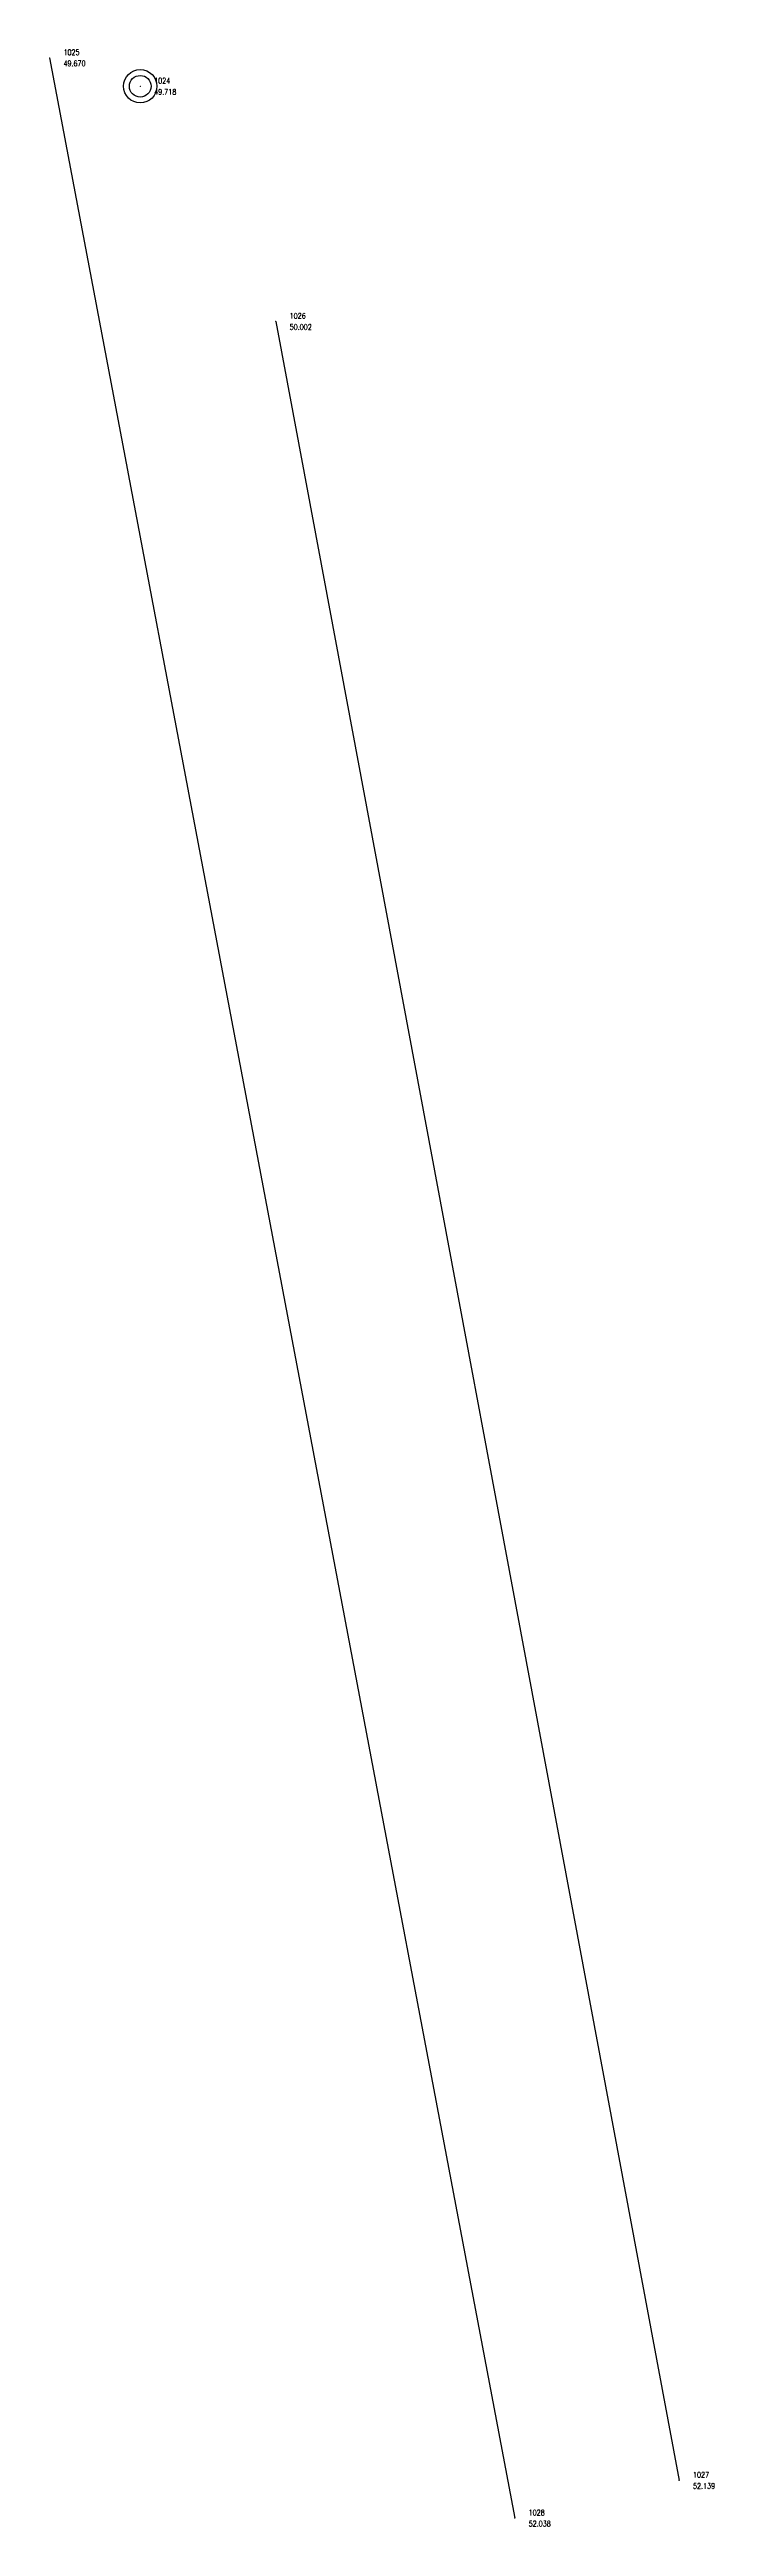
# Model space of a CAD drawing. Header units: millimetres. Extents: x 1351068 to 1351192, y 6240236 to 6240474.
# Drawn here: x 1351105.12 to 1351117.03, y 6240429.49 to 6240474.1 of the extents above; entities that cross this region are included whole.
import ezdxf
from ezdxf.enums import TextEntityAlignment as Align

# ---------------------------------------------------------------- set-up
doc = ezdxf.new("R2010")
doc.units = ezdxf.units.MM
for name, color, linetype, lineweight in [('0_Bordure', 7, 'Continuous', 30), ('0_EUS', 23, 'Continuous', 30), ('CALQUE_PTTOPO_ALT', 7, 'Continuous', 0), ('CALQUE_PTTOPO_MAT', 7, 'Continuous', 0), ('PTTOPO', 7, 'Continuous', 0)]:
    doc.layers.add(name, color=color, linetype=linetype, lineweight=lineweight)
doc.styles.add('Style-STANDARD', font='STANDARD.shx')

# ---------------------------------------------------------------- blocks, each defined once
blk = doc.blocks.new('PTTOPO')
at = {"layer": 'PTTOPO'}
blk.add_point((0, 0), dxfattribs=at)
at = {"layer": 'CALQUE_PTTOPO_ALT', "style": 'Style-STANDARD', "width": 0.8}
blk.add_attdef('ALT', text='', height=0.1, dxfattribs=at).set_placement((0.25, -0.1), align=Align.MIDDLE_LEFT)
at = {"layer": 'CALQUE_PTTOPO_MAT', "style": 'Style-STANDARD', "width": 0.8}
blk.add_attdef('MAT', text='', height=0.1, dxfattribs=at).set_placement((0.25, 0.1), align=Align.MIDDLE_LEFT)
blk = doc.blocks.new('U013')
at = {"color": 0}
blk.add_line((0, 0), (0, 0), dxfattribs=at)
for radius in [0.3, 0.195]:
    blk.add_circle((0, 0), radius, dxfattribs=at)

msp = doc.modelspace()

# ---------------------------------------------------------------- linework, layer by layer
at = {"layer": '0_Bordure', "flags": 128}
for points, elevation in [([(1351105.12, 6240473.952), (1351113.491, 6240429.637)], 49.67), ([(1351109.19, 6240469.205), (1351116.448, 6240430.317)], 50.002)]:
    msp.add_lwpolyline(points, dxfattribs=dict(at, elevation=elevation))

# ---------------------------------------------------------------- block references
at = {"layer": '0_EUS'}
msp.add_blockref('U013', (1351106.752, 6240473.44, 49.718), dxfattribs=at)
at = {"layer": 'PTTOPO'}
for p, values in [((1351105.12, 6240473.952, 49.67), {'ALT': '49.670', 'MAT': '1025'}), ((1351106.752, 6240473.44, 49.718), {'ALT': '49.718', 'MAT': '1024'}), ((1351109.19, 6240469.205, 50.002), {'ALT': '50.002', 'MAT': '1026'}), ((1351116.448, 6240430.317, 52.139), {'ALT': '52.139', 'MAT': '1027'}), ((1351113.491, 6240429.637, 52.038), {'ALT': '52.038', 'MAT': '1028'})]:
    msp.add_blockref('PTTOPO', p, dxfattribs=at).add_auto_attribs(values)

doc.saveas('drawing.dxf')
